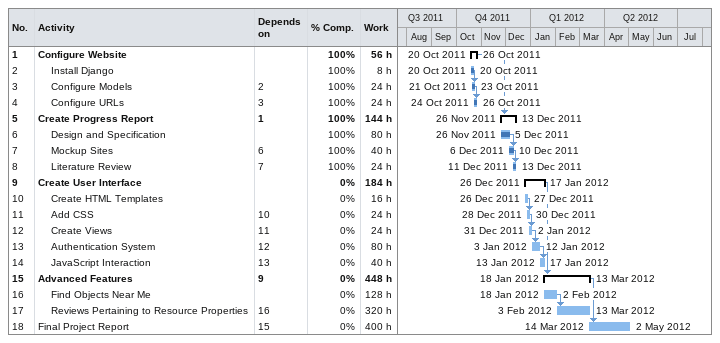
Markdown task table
| ID | Level | Task | Start | Finish | Predecessors | % complete | Work (h) |
|---|---|---|---|---|---|---|---|
| 1 | 1 | **Configure Website** | 2011-10-20 | 2011-10-26 |  | 100 | 56 |
| 2 | 2 | Install Django | 2011-10-20 | 2011-10-20 |  | 100 | 8 |
| 3 | 2 | Configure Models | 2011-10-21 | 2011-10-23 | 2 | 100 | 24 |
| 4 | 2 | Configure URLs | 2011-10-24 | 2011-10-26 | 3 | 100 | 24 |
| 5 | 1 | **Create Progress Report** | 2011-11-26 | 2011-12-13 | 1 | 100 | 144 |
| 6 | 2 | Design and Specification | 2011-11-26 | 2011-12-05 |  | 100 | 80 |
| 7 | 2 | Mockup Sites | 2011-12-06 | 2011-12-10 | 6 | 100 | 40 |
| 8 | 2 | Literature Review | 2011-12-11 | 2011-12-13 | 7 | 100 | 24 |
| 9 | 1 | **Create User Interface** | 2011-12-26 | 2012-01-17 |  | 0 | 184 |
| 10 | 2 | Create HTML Templates | 2011-12-26 | 2011-12-27 |  | 0 | 16 |
| 11 | 2 | Add CSS | 2011-12-28 | 2011-12-30 | 10 | 0 | 24 |
| 12 | 2 | Create Views | 2011-12-31 | 2012-01-02 | 11 | 0 | 24 |
| 13 | 2 | Authentication System | 2012-01-03 | 2012-01-12 | 12 | 0 | 80 |
| 14 | 2 | JavaScript Interaction | 2012-01-13 | 2012-01-17 | 13 | 0 | 40 |
| 15 | 1 | **Advanced Features** | 2012-01-18 | 2012-03-13 | 9 | 0 | 448 |
| 16 | 2 | Find Objects Near Me | 2012-01-18 | 2012-02-02 |  | 0 | 128 |
| 17 | 2 | Reviews Pertaining to Resource Properties | 2012-02-03 | 2012-03-13 | 16 | 0 | 320 |
| 18 | 1 | Final Project Report | 2012-03-14 | 2012-05-02 | 15 | 0 | 400 |
